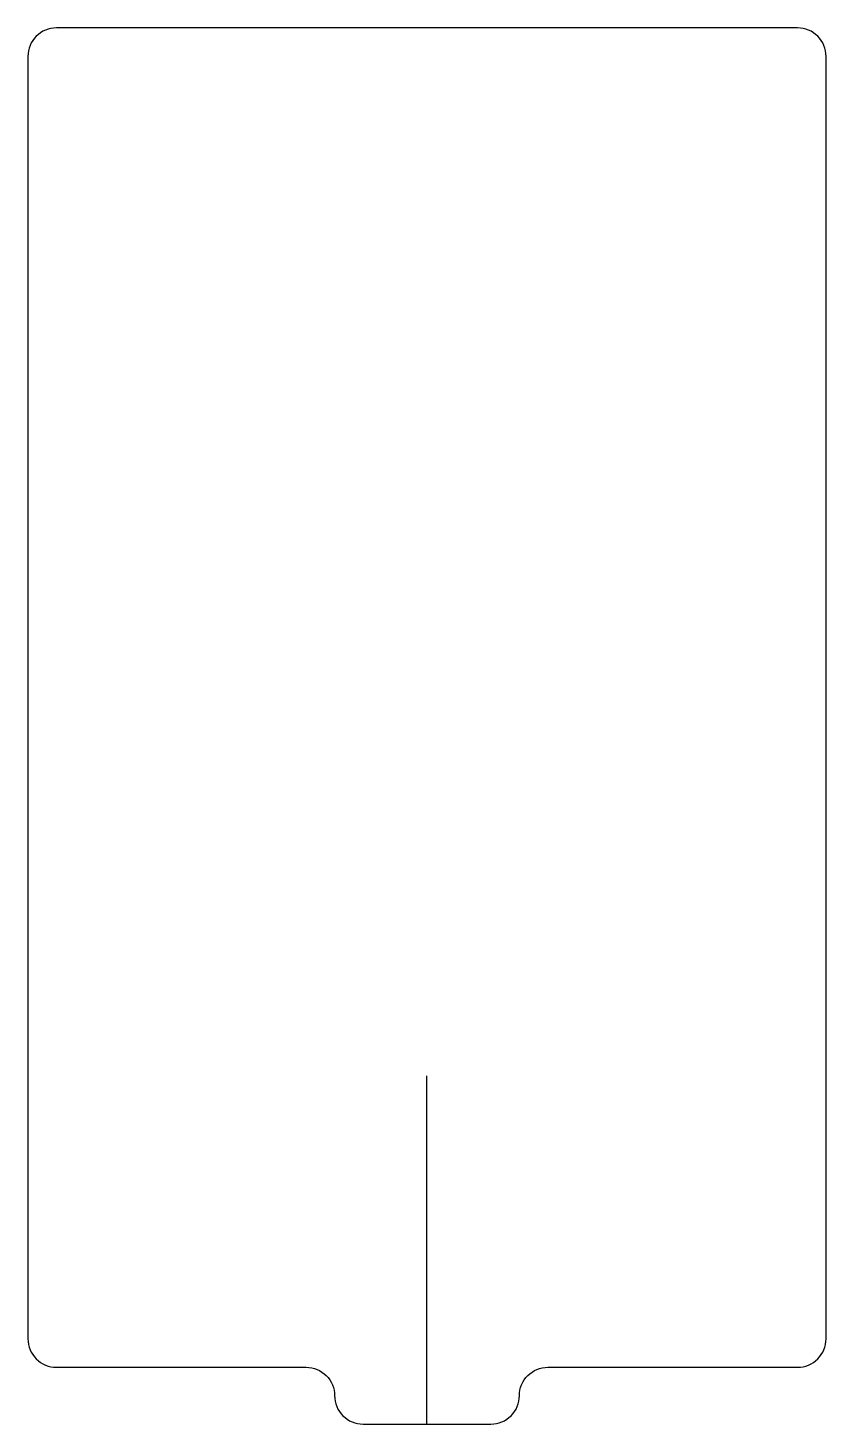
# Model space of a CAD drawing. Header units: millimetres. Extents: x -56.6 to -0.5, y -3.5 to 94.8.
import ezdxf

# ---------------------------------------------------------------- set-up
doc = ezdxf.new("R2010")
doc.units = ezdxf.units.MM
doc.layers.get('0').update_dxf_attribs({"linetype": 'CONTINUOUS'})

msp = doc.modelspace()

# ---------------------------------------------------------------- linework, layer by layer
msp.add_line((-28.575, -3.5), (-28.575, 21))
msp.add_lwpolyline([(-37.075, 0.5, -0.414214), (-35.075, -1.5), (-35.075, -1.5, 0.414214), (-33.075, -3.5), (-24.075, -3.5, 0.414214), (-22.075, -1.5), (-22.075, -1.5, -0.414214), (-20.075, 0.5), (-2.5, 0.5, 0.414214), (-0.5, 2.5), (-0.5, 92.75, 0.414214), (-2.5, 94.75), (-54.65, 94.75, 0.414214), (-56.65, 92.75), (-56.65, 2.5, 0.414214), (-54.65, 0.5)], format="xyb", close=True)

doc.saveas('drawing.dxf')
